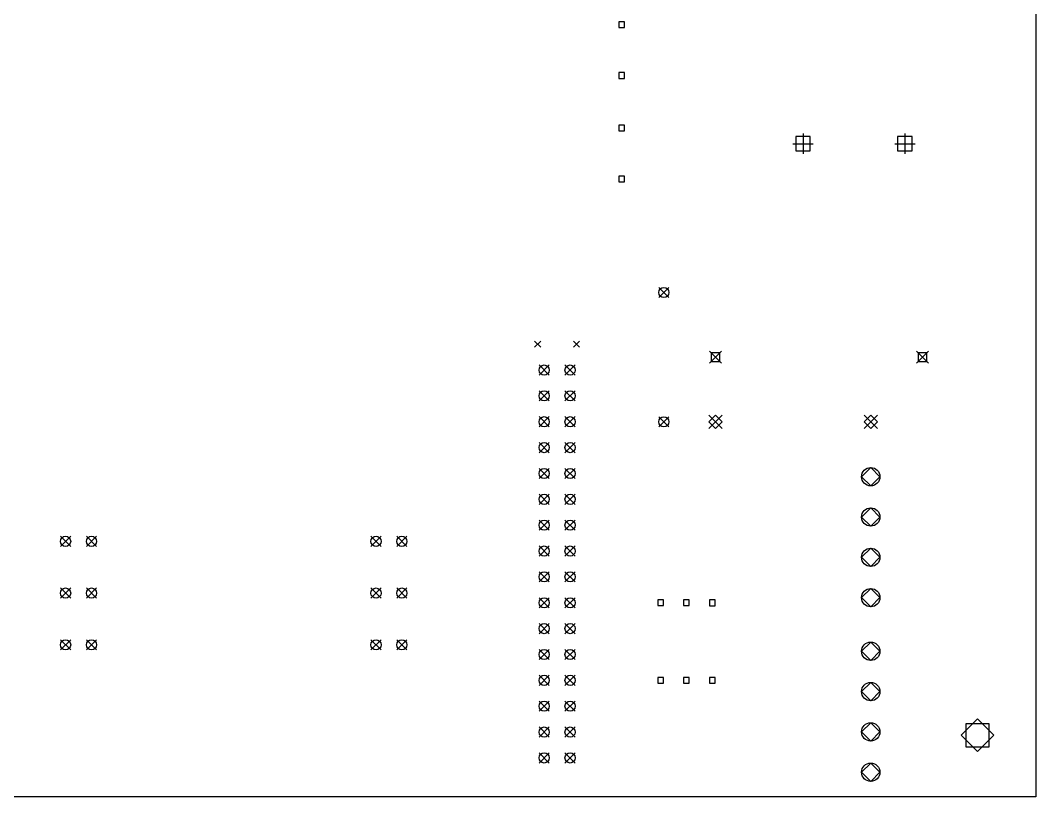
# Model space of a CAD drawing. Extents: x -107 to 212, y -261 to 13.
# Drawn here: x 112.4 to 212.1, y -214.3 to -138 of the extents above; entities that cross this region are included whole.
import ezdxf

# ---------------------------------------------------------------- set-up
doc = ezdxf.new("R2010")
doc.units = 0
doc.layers.add('BLACK', color=7, linetype='CONTINUOUS')

msp = doc.modelspace()

# ---------------------------------------------------------------- linework, layer by layer
at = {"layer": 'BLACK', "linetype": 'CONTINUOUS'}
for p, q in [((212.09, -14.9225), (212.09, -214.3125)), ((171.732845, -138.187155), (171.167155, -138.187155)), ((171.167155, -138.187155), (171.167155, -138.752845)), ((171.732845, -138.752845), (171.732845, -138.187155)), ((171.167155, -138.752845), (171.732845, -138.752845)), ((171.732845, -143.187155), (171.167155, -143.187155)), ((171.167155, -143.187155), (171.167155, -143.752845)), ((171.732845, -143.752845), (171.732845, -143.187155)), ((171.167155, -143.752845), (171.732845, -143.752845)), ((171.732845, -148.347155), (171.167155, -148.347155)), ((171.167155, -148.347155), (171.167155, -148.912845)), ((171.732845, -148.912845), (171.732845, -148.347155)), ((171.167155, -148.912845), (171.732845, -148.912845)), ((189.951615, -149.470386), (188.537387, -149.470386)), ((188.537387, -149.470386), (188.537387, -150.884614)), ((189.244501, -149.1775), (189.244501, -151.1775)), ((189.951615, -150.884614), (189.951615, -149.470386)), ((199.951615, -149.470386), (198.537387, -149.470386)), ((198.537387, -149.470386), (198.537387, -150.884614)), ((199.244501, -149.1775), (199.244501, -151.1775)), ((199.951615, -150.884614), (199.951615, -149.470386)), ((188.244501, -150.1775), (190.244501, -150.1775)), ((198.244501, -150.1775), (200.244501, -150.1775)), ((188.537387, -150.884614), (189.951615, -150.884614)), ((198.537387, -150.884614), (199.951615, -150.884614)), ((171.732845, -153.347155), (171.167155, -153.347155)), ((171.167155, -153.347155), (171.167155, -153.912845)), ((171.732845, -153.912845), (171.732845, -153.347155)), ((171.167155, -153.912845), (171.732845, -153.912845)), ((175.0775, -164.2875), (176.0775, -165.2875)), ((176.0775, -164.2875), (175.0775, -165.2875)), ((162.895, -169.5625), (163.495, -170.1625)), ((163.495, -169.5625), (162.895, -170.1625)), ((166.705, -169.5625), (167.305, -170.1625)), ((167.305, -169.5625), (166.705, -170.1625)), ((180.0575, -170.5325), (181.2575, -171.7325)), ((181.2575, -170.5325), (180.0575, -171.7325)), ((181.081768, -170.708232), (180.233232, -170.708232)), ((180.233232, -170.708232), (180.233232, -171.556768)), ((181.081768, -171.556768), (181.081768, -170.708232)), ((200.3775, -170.5325), (201.5775, -171.7325)), ((201.5775, -170.5325), (200.3775, -171.7325)), ((201.401768, -170.708232), (200.553232, -170.708232)), ((200.553232, -170.708232), (200.553232, -171.556768)), ((201.401768, -171.556768), (201.401768, -170.708232)), ((163.33, -171.9025), (164.33, -172.9025)), ((164.33, -171.9025), (163.33, -172.9025)), ((165.87, -171.9025), (166.87, -172.9025)), ((166.87, -171.9025), (165.87, -172.9025)), ((180.233232, -171.556768), (181.081768, -171.556768)), ((200.553232, -171.556768), (201.401768, -171.556768)), ((163.33, -174.4425), (164.33, -175.4425)), ((164.33, -174.4425), (163.33, -175.4425)), ((165.87, -174.4425), (166.87, -175.4425)), ((166.87, -174.4425), (165.87, -175.4425)), ((163.33, -176.9825), (164.33, -177.9825)), ((164.33, -176.9825), (163.33, -177.9825)), ((165.87, -176.9825), (166.87, -177.9825)), ((166.87, -176.9825), (165.87, -177.9825)), ((175.0775, -176.9875), (176.0775, -177.9875)), ((176.0775, -176.9875), (175.0775, -177.9875)), ((180.0075, -176.8325), (181.3075, -178.1325)), ((181.3075, -176.8325), (180.0075, -178.1325)), ((180.6575, -176.8325), (180.0075, -177.4825)), ((181.3075, -177.4825), (180.6575, -176.8325)), ((195.2475, -176.8325), (196.5475, -178.1325)), ((196.5475, -176.8325), (195.2475, -178.1325)), ((195.8975, -176.8325), (195.2475, -177.4825)), ((196.5475, -177.4825), (195.8975, -176.8325)), ((180.0075, -177.4825), (180.6575, -178.1325)), ((180.6575, -178.1325), (181.3075, -177.4825)), ((195.2475, -177.4825), (195.8975, -178.1325)), ((195.8975, -178.1325), (196.5475, -177.4825)), ((163.33, -179.5225), (164.33, -180.5225)), ((164.33, -179.5225), (163.33, -180.5225)), ((165.87, -179.5225), (166.87, -180.5225)), ((166.87, -179.5225), (165.87, -180.5225)), ((163.33, -182.0625), (164.33, -183.0625)), ((164.33, -182.0625), (163.33, -183.0625)), ((165.87, -182.0625), (166.87, -183.0625)), ((166.87, -182.0625), (165.87, -183.0625)), ((195.8975, -181.980001), (194.9975, -182.880001)), ((196.7975, -182.880001), (195.8975, -181.980001)), ((194.9975, -182.880001), (195.8975, -183.780001)), ((195.8975, -183.780001), (196.7975, -182.880001)), ((163.33, -184.6025), (164.33, -185.6025)), ((164.33, -184.6025), (163.33, -185.6025)), ((165.87, -184.6025), (166.87, -185.6025)), ((166.87, -184.6025), (165.87, -185.6025)), ((195.8975, -185.940001), (194.9975, -186.840001)), ((196.7975, -186.840001), (195.8975, -185.940001)), ((163.33, -187.1425), (164.33, -188.1425)), ((164.33, -187.1425), (163.33, -188.1425)), ((165.87, -187.1425), (166.87, -188.1425)), ((166.87, -187.1425), (165.87, -188.1425)), ((194.9975, -186.840001), (195.8975, -187.740001)), ((195.8975, -187.740001), (196.7975, -186.840001)), ((116.34, -188.73), (117.34, -189.73)), ((117.34, -188.73), (116.34, -189.73)), ((118.88, -188.73), (119.88, -189.73)), ((119.88, -188.73), (118.88, -189.73)), ((146.82, -188.73), (147.82, -189.73)), ((147.82, -188.73), (146.82, -189.73)), ((149.36, -188.73), (150.36, -189.73)), ((150.36, -188.73), (149.36, -189.73)), ((163.33, -189.6825), (164.33, -190.6825)), ((164.33, -189.6825), (163.33, -190.6825)), ((165.87, -189.6825), (166.87, -190.6825)), ((166.87, -189.6825), (165.87, -190.6825)), ((195.8975, -189.900001), (194.9975, -190.800001)), ((196.7975, -190.800001), (195.8975, -189.900001)), ((194.9975, -190.800001), (195.8975, -191.700001)), ((195.8975, -191.700001), (196.7975, -190.800001)), ((163.33, -192.2225), (164.33, -193.2225)), ((164.33, -192.2225), (163.33, -193.2225)), ((165.87, -192.2225), (166.87, -193.2225)), ((166.87, -192.2225), (165.87, -193.2225)), ((116.34, -193.81), (117.34, -194.81)), ((117.34, -193.81), (116.34, -194.81)), ((118.88, -193.81), (119.88, -194.81)), ((119.88, -193.81), (118.88, -194.81)), ((146.82, -193.81), (147.82, -194.81)), ((147.82, -193.81), (146.82, -194.81)), ((149.36, -193.81), (150.36, -194.81)), ((150.36, -193.81), (149.36, -194.81)), ((195.8975, -193.860001), (194.9975, -194.760001)), ((196.7975, -194.760001), (195.8975, -193.860001)), ((163.33, -194.7625), (164.33, -195.7625)), ((164.33, -194.7625), (163.33, -195.7625)), ((165.87, -194.7625), (166.87, -195.7625)), ((166.87, -194.7625), (165.87, -195.7625)), ((175.542845, -194.979655), (174.977155, -194.979655)), ((174.977155, -194.979655), (174.977155, -195.545345)), ((175.542845, -195.545345), (175.542845, -194.979655)), ((178.082845, -194.979655), (177.517155, -194.979655)), ((177.517155, -194.979655), (177.517155, -195.545345)), ((178.082845, -195.545345), (178.082845, -194.979655)), ((180.627845, -194.989655), (180.062155, -194.989655)), ((180.062155, -194.989655), (180.062155, -195.555345)), ((180.627845, -195.555345), (180.627845, -194.989655)), ((194.9975, -194.760001), (195.8975, -195.660001)), ((195.8975, -195.660001), (196.7975, -194.760001)), ((174.977155, -195.545345), (175.542845, -195.545345)), ((177.517155, -195.545345), (178.082845, -195.545345)), ((180.062155, -195.555345), (180.627845, -195.555345)), ((163.33, -197.3025), (164.33, -198.3025)), ((164.33, -197.3025), (163.33, -198.3025)), ((165.87, -197.3025), (166.87, -198.3025)), ((166.87, -197.3025), (165.87, -198.3025)), ((116.34, -198.89), (117.34, -199.89)), ((117.34, -198.89), (116.34, -199.89)), ((118.88, -198.89), (119.88, -199.89)), ((119.88, -198.89), (118.88, -199.89)), ((146.82, -198.89), (147.82, -199.89)), ((147.82, -198.89), (146.82, -199.89)), ((149.36, -198.89), (150.36, -199.89)), ((150.36, -198.89), (149.36, -199.89)), ((195.8975, -199.125001), (194.9975, -200.025001)), ((196.7975, -200.025001), (195.8975, -199.125001)), ((163.33, -199.8425), (164.33, -200.8425)), ((164.33, -199.8425), (163.33, -200.8425)), ((165.87, -199.8425), (166.87, -200.8425)), ((166.87, -199.8425), (165.87, -200.8425)), ((194.9975, -200.025001), (195.8975, -200.925001)), ((195.8975, -200.925001), (196.7975, -200.025001)), ((163.33, -202.3825), (164.33, -203.3825)), ((164.33, -202.3825), (163.33, -203.3825)), ((165.87, -202.3825), (166.87, -203.3825)), ((166.87, -202.3825), (165.87, -203.3825)), ((175.542845, -202.599655), (174.977155, -202.599655)), ((174.977155, -202.599655), (174.977155, -203.165345)), ((174.977155, -203.165345), (175.542845, -203.165345)), ((175.542845, -203.165345), (175.542845, -202.599655)), ((178.082845, -202.599655), (177.517155, -202.599655)), ((177.517155, -202.599655), (177.517155, -203.165345)), ((177.517155, -203.165345), (178.082845, -203.165345)), ((178.082845, -203.165345), (178.082845, -202.599655)), ((180.627845, -202.609655), (180.062155, -202.609655)), ((180.062155, -202.609655), (180.062155, -203.175345)), ((180.062155, -203.175345), (180.627845, -203.175345)), ((180.627845, -203.175345), (180.627845, -202.609655)), ((195.8975, -203.085001), (194.9975, -203.985001)), ((196.7975, -203.985001), (195.8975, -203.085001)), ((194.9975, -203.985001), (195.8975, -204.885001)), ((195.8975, -204.885001), (196.7975, -203.985001)), ((163.33, -204.9225), (164.33, -205.9225)), ((164.33, -204.9225), (163.33, -205.9225)), ((165.87, -204.9225), (166.87, -205.9225)), ((166.87, -204.9225), (165.87, -205.9225)), ((195.8975, -207.045001), (194.9975, -207.945001)), ((196.7975, -207.945001), (195.8975, -207.045001)), ((206.375, -206.68), (204.775, -208.28)), ((207.506382, -207.148618), (205.243618, -207.148618)), ((205.243618, -207.148618), (205.243618, -209.411382)), ((207.975, -208.28), (206.375, -206.68)), ((207.506382, -209.411382), (207.506382, -207.148618)), ((163.33, -207.4625), (164.33, -208.4625)), ((164.33, -207.4625), (163.33, -208.4625)), ((165.87, -207.4625), (166.87, -208.4625)), ((166.87, -207.4625), (165.87, -208.4625)), ((194.9975, -207.945001), (195.8975, -208.845001)), ((195.8975, -208.845001), (196.7975, -207.945001)), ((204.775, -208.28), (206.375, -209.88)), ((206.375, -209.88), (207.975, -208.28)), ((163.33, -210.0025), (164.33, -211.0025)), ((164.33, -210.0025), (163.33, -211.0025)), ((165.87, -210.0025), (166.87, -211.0025)), ((166.87, -210.0025), (165.87, -211.0025)), ((205.243618, -209.411382), (207.506382, -209.411382)), ((195.8975, -211.005001), (194.9975, -211.905001)), ((196.7975, -211.905001), (195.8975, -211.005001)), ((194.9975, -211.905001), (195.8975, -212.805001)), ((195.8975, -212.805001), (196.7975, -211.905001)), ((212.09, -214.3125), (12.7, -214.3125))]:
    msp.add_line(p, q, dxfattribs=at)
at = {"layer": 'BLACK'}
for centre, radius in [((175.5775, -164.7875), 0.5), ((163.83, -172.4025), 0.5), ((166.37, -172.4025), 0.5), ((163.83, -174.9425), 0.5), ((166.37, -174.9425), 0.5), ((163.83, -177.4825), 0.5), ((166.37, -177.4825), 0.5), ((175.5775, -177.4875), 0.5), ((163.83, -180.0225), 0.5), ((166.37, -180.0225), 0.5), ((163.83, -182.5625), 0.5), ((166.37, -182.5625), 0.5), ((195.8975, -182.880001), 0.9), ((163.83, -185.1025), 0.5), ((166.37, -185.1025), 0.5), ((195.8975, -186.840001), 0.9), ((163.83, -187.6425), 0.5), ((166.37, -187.6425), 0.5), ((116.84, -189.23), 0.5), ((119.38, -189.23), 0.5), ((147.32, -189.23), 0.5), ((149.86, -189.23), 0.5), ((163.83, -190.1825), 0.5), ((166.37, -190.1825), 0.5), ((195.8975, -190.800001), 0.9), ((163.83, -192.7225), 0.5), ((166.37, -192.7225), 0.5), ((116.84, -194.31), 0.5), ((119.38, -194.31), 0.5), ((147.32, -194.31), 0.5), ((149.86, -194.31), 0.5), ((195.8975, -194.760001), 0.9), ((163.83, -195.2625), 0.5), ((166.37, -195.2625), 0.5), ((163.83, -197.8025), 0.5), ((166.37, -197.8025), 0.5), ((116.84, -199.39), 0.5), ((119.38, -199.39), 0.5), ((147.32, -199.39), 0.5), ((149.86, -199.39), 0.5), ((195.8975, -200.025001), 0.9), ((163.83, -200.3425), 0.5), ((166.37, -200.3425), 0.5), ((163.83, -202.8825), 0.5), ((166.37, -202.8825), 0.5), ((195.8975, -203.985001), 0.9), ((163.83, -205.4225), 0.5), ((166.37, -205.4225), 0.5), ((195.8975, -207.945001), 0.9), ((163.83, -207.9625), 0.5), ((166.37, -207.9625), 0.5), ((163.83, -210.5025), 0.5), ((166.37, -210.5025), 0.5), ((195.8975, -211.905001), 0.9)]:
    msp.add_circle(centre, radius, dxfattribs=at)

doc.saveas('drawing.dxf')
